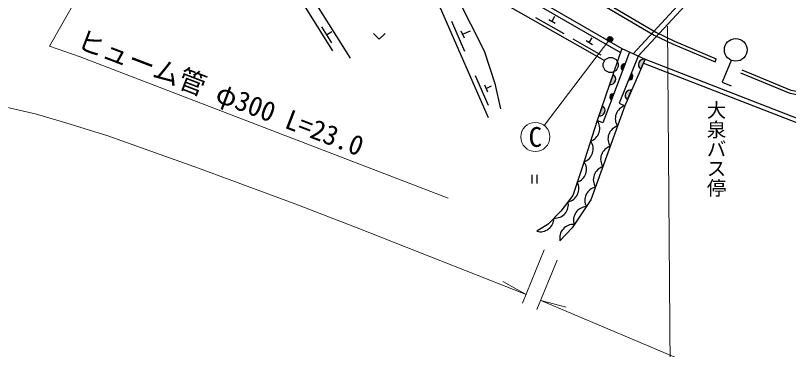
# Model space of a CAD drawing. Units: millimetres at full size, sheet at 1:1000; details may follow other scales. Extents: x 40000 to 680000, y 20000 to 380000.
# Drawn here: x 400913 to 472506, y 260295 to 291210 of the extents above; entities that cross this region are included whole.
import ezdxf
from ezdxf.enums import TextEntityAlignment as Align

# ---------------------------------------------------------------- set-up
doc = ezdxf.new("R2010")
doc.units = ezdxf.units.MM
doc.header["$LTSCALE"] = 1000
for name, color, linetype, lineweight in [('M-BGD', 7, 'Continuous', 25), ('M-BGD-HTXT', 7, 'Continuous', 13), ('M-STR-HTXT', 7, 'Continuous', 13), ('M-STR-STRC', 7, 'Continuous', 25)]:
    doc.layers.add(name, color=color, linetype=linetype, lineweight=lineweight)
doc.layers.add('M-BMK-HTXT', color=7, linetype='Continuous')
doc.styles.add('@ＭＳ ゴシック', font='')
doc.styles.add('ＭＳ ゴシック', font='')
doc.styles.get('@ＭＳ ゴシック').set_extended_font_data('@MS Gothic')
doc.styles.get('ＭＳ ゴシック').set_extended_font_data('MS Gothic')

msp = doc.modelspace()

# ---------------------------------------------------------------- hatches: boundary and pattern name
at = {"layer": 'M-BGD'}
for points in [[(458821, 286238, -0.82183), (459217, 287146)], [(457154, 286141), (457375, 286726, 0.84072)], [(456254, 285747, -0.82183), (455934, 284809)], [(457708, 285260), (457943, 285840, -0.84072)], [(457582, 283395, -0.82183), (457978, 284303)], [(456331, 283963), (456110, 283377, -0.84072)], [(455263, 282847, -0.82183), (454943, 281909)]]:
    msp.add_hatch(color=256, dxfattribs=at).paths.add_polyline_path(points)
at = {"layer": 'M-STR-STRC'}
msp.add_hatch(color=256, dxfattribs=at).paths.add_polyline_path([(456191, 289125, -1), (455752, 288886, -0.41421), (455852, 289225, -0.41421)])

# ---------------------------------------------------------------- linework, layer by layer
at = {"layer": 'M-BGD'}
for p, q in [((441300, 290670), (442498, 287920)), ((449075, 291029), (451681, 289544)), ((450297, 290851), (450905, 290505)), ((450601, 290678), (450862, 291137)), ((429255, 290172), (430187, 288691)), ((429721, 289432), (430197, 289731)), ((442172, 289796), (442451, 289154)), ((442311, 289475), (443053, 289798)), ((452530, 289061), (455137, 287576)), ((453752, 288882), (454361, 288536)), ((454057, 288709), (454311, 289155)), ((458821, 286238), (459217, 287146)), ((465697, 286922), (465813, 287199)), ((457154, 286141), (457375, 286726)), ((467205, 287057), (466367, 285051)), ((443482, 285663), (444680, 282912)), ((456254, 285747), (455934, 284809)), ((457943, 285840), (457708, 285260)), ((466367, 285051), (467187, 284708)), ((444354, 284788), (444633, 284146)), ((444493, 284467), (445009, 284692)), ((457582, 283395), (457978, 284303)), ((456110, 283377), (456331, 283963)), ((455263, 282847), (454943, 281909)), ((448725, 276454), (448725, 275671)), ((449191, 276454), (449191, 275671))]:
    msp.add_line(p, q, dxfattribs=at)
for points in [[(395559, 314612), (401768, 313708), (405197, 313052), (408416, 312277), (411214, 311478), (414095, 310606), (416734, 309717), (427796, 305615), (441063, 297409), (457078, 288157)], [(395511, 314215), (401702, 313314), (405113, 312661), (408314, 311890), (411101, 311094), (413974, 310225), (416601, 309340), (427620, 305254), (440858, 297066), (456946, 287771)], [(458120, 287669), (463340, 293341), (471511, 300922), (477582, 306535)], [(458595, 287447), (463694, 292987), (471851, 300555), (477922, 306168)], [(436476, 302907), (455647, 291985), (460066, 289393), (461816, 288547), (465697, 286922)], [(436625, 303167), (455797, 292245), (460207, 289658), (461939, 288821), (465813, 287199)], [(411459, 293969), (415364, 297865), (419520, 299604), (421482, 301811), (425124, 302033), (430460, 300239), (436254, 298801), (438856, 297325), (440483, 295542), (444314, 287926), (445294, 284929), (445818, 282580)], [(444707, 281725), (440277, 291890), (430112, 297898), (426712, 299184), (422676, 300093), (419748, 299173), (424601, 296445), (427750, 293890), (431909, 287254)], [(411956, 293131), (416098, 296681), (419036, 297695), (422364, 296421), (424830, 295112), (427438, 292459), (430288, 287933)], [(444047, 295223), (444462, 293308), (455467, 287039)], [(434078, 289548), (434608, 289018), (435139, 289548)], [(457078, 288157), (454798, 281484), (453427, 277219), (452522, 274540), (451427, 273102), (450238, 271898), (449191, 271245)], [(457078, 288157), (459221, 287154), (457346, 282854), (454205, 274143), (452454, 271557), (451336, 270364)], [(457789, 287824), (455311, 281260), (454798, 281484)], [(458595, 287447), (456833, 283103), (457346, 282854)], [(459221, 287154), (473351, 281678), (485553, 278722), (497413, 276276), (504270, 275041), (519161, 268247), (532078, 261961), (551349, 253069)], [(459061, 286787), (473231, 281295), (485466, 278332), (497338, 275883), (504149, 274656), (518991, 267885)], [(477654, 282969), (472664, 283979), (468088, 285879)], [(477713, 283264), (472752, 284267), (468203, 286156)]]:
    msp.add_lwpolyline(points, dxfattribs=at)
for centre, radius in [((467610, 288026), 1050), ((456034, 286628), 700)]:
    msp.add_circle(centre, radius, dxfattribs=at)
for centre, radius, start, end in [((459109, 286653), 505, 77.61272, 235.27091), ((457315, 286414), 318, 79.20504, 239.42277), ((456001, 285310), 505, 262.30735, 59.96554), ((457775, 285571), 318, 257.81436, 58.03209), ((457869, 283810), 505, 77.61272, 235.27091), ((456272, 283651), 318, 79.20504, 239.42277), ((455011, 282410), 505, 262.30735, 59.96554), ((457712, 281659), 1250, 107.04316, 213.30336), ((453778, 280761), 1250, 289.04932, 35.30953), ((457034, 279777), 1250, 107.04316, 213.30336), ((453165, 278857), 1250, 289.04932, 35.30953), ((456355, 277896), 1250, 107.04316, 213.30336), ((452545, 276965), 1250, 288.40442, 34.66463), ((455677, 276014), 1250, 107.04316, 213.30336), ((451835, 275195), 1250, 281.5921, 27.85231), ((454886, 274104), 1250, 101.71405, 207.97426), ((450868, 273700), 1250, 266.23956, 12.49977), ((453842, 272269), 1250, 92.7594, 199.01961), ((449536, 272447), 1250, 254.0163, 0.27651), ((452560, 270616), 1250, 85.38737, 191.64757)]:
    msp.add_arc(centre, radius, start, end, dxfattribs=at)
at = {"layer": 'M-BGD-HTXT'}
msp.add_line((455971, 289006), (449875, 281039), dxfattribs=at)
msp.add_circle((449055, 279967), 1350, dxfattribs=at)
at = {"layer": 'M-STR-HTXT'}
for p, q in [((414268, 306370), (404074, 288357)), ((461285, 290217), (461633, 249815)), ((404074, 288357), (406920, 287375)), ((406920, 287375), (440994, 274295)), ((449882, 269518), (447860, 264575)), ((451085, 268566), (449208, 264006)), ((448193, 265389), (446057, 266599)), ((449552, 264843), (539612, 226883)), ((449552, 264843), (451925, 264213))]:
    msp.add_line(p, q, dxfattribs=at)
msp.add_lwpolyline([(398817, 283015), (402856, 282068), (405583, 281280), (409460, 280058), (417852, 277087), (426880, 273739), (432567, 271555), (448193, 265389)], dxfattribs=at)
at = {"layer": 'M-STR-STRC'}
msp.add_circle((455971, 289006), 250, dxfattribs=at)

# ---------------------------------------------------------------- texts
at = {"layer": 'M-BGD-HTXT', "style": 'ＭＳ ゴシック'}
msp.add_text('C', height=1833, dxfattribs=at).set_placement((449055, 279967), align=Align.MIDDLE_CENTER)
at = {"layer": 'M-BMK-HTXT', "style": '@ＭＳ ゴシック'}
msp.add_text('大泉バス停', height=1320, rotation=270, dxfattribs=at).set_placement((465814, 283367), align=Align.MIDDLE_LEFT)
at = {"layer": 'M-STR-HTXT', "style": 'ＭＳ ゴシック'}
msp.add_text('ヒューム管 φ300 L=23.0', height=1833, rotation=339, dxfattribs=at).set_placement((406268, 287725), align=Align.BOTTOM_LEFT)

doc.saveas('drawing.dxf')
